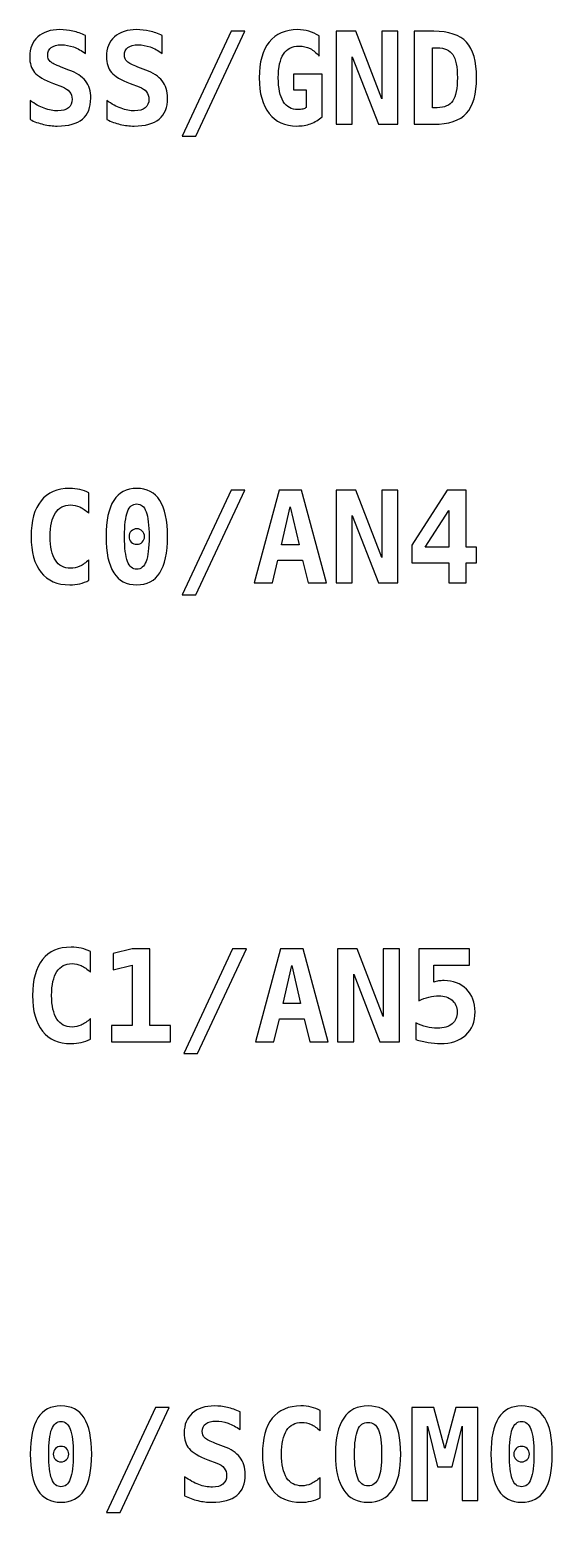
# Model space of a CAD drawing. Header units: centimetres. Extents: x -11.23 to -9.76, y -15.64 to -13.8.
# Drawn here: x -10.7826 to -10.638, y -15.1822 to -14.7718 of the extents above; entities that cross this region are included whole.
import ezdxf

# ---------------------------------------------------------------- set-up
doc = ezdxf.new("R2010")
doc.units = ezdxf.units.CM
doc.header["$MEASUREMENT"] = 0
doc.layers.add('Layer 1', color=7, linetype='Continuous')

msp = doc.modelspace()

# ---------------------------------------------------------------- linework, layer by layer
at = {"layer": 'Layer 1', "color": 250}
for points, knots in [([(-10.77603, -14.78667), (-10.77858, -14.78569), (-10.78032, -14.78466), (-10.78123, -14.78359), (-10.78123, -14.78359), (-10.78213, -14.78251), (-10.78259, -14.78107), (-10.78259, -14.77926), (-10.78259, -14.77926), (-10.78259, -14.77693), (-10.78184, -14.77509), (-10.78035, -14.77377), (-10.78035, -14.77377), (-10.77885, -14.77243), (-10.77681, -14.77177), (-10.7742, -14.77177), (-10.7742, -14.77177), (-10.77301, -14.77177), (-10.77183, -14.7719), (-10.77065, -14.77217), (-10.77065, -14.77217), (-10.76946, -14.77244), (-10.76829, -14.77284), (-10.76713, -14.77337), (-10.76713, -14.77337), (-10.76713, -14.77337), (-10.76713, -14.77833), (-10.76713, -14.77833), (-10.76713, -14.77833), (-10.76823, -14.77756), (-10.76933, -14.77698), (-10.77046, -14.77657), (-10.77046, -14.77657), (-10.77159, -14.77617), (-10.7727, -14.77597), (-10.7738, -14.77597), (-10.7738, -14.77597), (-10.77503, -14.77597), (-10.77597, -14.77622), (-10.77663, -14.77671), (-10.77663, -14.77671), (-10.77728, -14.77721), (-10.77761, -14.77791), (-10.77761, -14.77883), (-10.77761, -14.77883), (-10.77761, -14.77954), (-10.77737, -14.78013), (-10.77689, -14.78059), (-10.77689, -14.78059), (-10.77641, -14.78106), (-10.77542, -14.78157), (-10.7739, -14.78213), (-10.7739, -14.78213), (-10.7739, -14.78213), (-10.77172, -14.78296), (-10.77172, -14.78296), (-10.77172, -14.78296), (-10.76965, -14.78372), (-10.76813, -14.78473), (-10.76715, -14.78598), (-10.76715, -14.78598), (-10.76618, -14.78723), (-10.76569, -14.78881), (-10.76569, -14.79071), (-10.76569, -14.79071), (-10.76569, -14.79331), (-10.76645, -14.79525), (-10.76799, -14.79653), (-10.76799, -14.79653), (-10.76952, -14.79781), (-10.77184, -14.79845), (-10.77494, -14.79845), (-10.77494, -14.79845), (-10.77621, -14.79845), (-10.77749, -14.7983), (-10.77877, -14.79799), (-10.77877, -14.79799), (-10.78005, -14.79769), (-10.78129, -14.79724), (-10.78248, -14.79664), (-10.78248, -14.79664), (-10.78248, -14.79664), (-10.78248, -14.79138), (-10.78248, -14.79138), (-10.78248, -14.79138), (-10.78113, -14.79235), (-10.77981, -14.79307), (-10.77855, -14.79354), (-10.77855, -14.79354), (-10.77728, -14.79401), (-10.77603, -14.79425), (-10.77478, -14.79425), (-10.77478, -14.79425), (-10.77353, -14.79425), (-10.77256, -14.79396), (-10.77187, -14.79339), (-10.77187, -14.79339), (-10.77119, -14.79282), (-10.77084, -14.79203), (-10.77084, -14.79101), (-10.77084, -14.79101), (-10.77084, -14.79024), (-10.77107, -14.78956), (-10.77153, -14.78898), (-10.77153, -14.78898), (-10.77199, -14.7884), (-10.77265, -14.78794), (-10.77353, -14.78761), (-10.77353, -14.78761), (-10.77353, -14.78761), (-10.77603, -14.78667), (-10.77603, -14.78667)], [0, 0, 0, 0, 0.035714, 0.035714, 0.035714, 0.035714, 0.071429, 0.071429, 0.071429, 0.071429, 0.107143, 0.107143, 0.107143, 0.107143, 0.142857, 0.142857, 0.142857, 0.142857, 0.178571, 0.178571, 0.178571, 0.178571, 0.214286, 0.214286, 0.214286, 0.214286, 0.25, 0.25, 0.25, 0.25, 0.285714, 0.285714, 0.285714, 0.285714, 0.321429, 0.321429, 0.321429, 0.321429, 0.357143, 0.357143, 0.357143, 0.357143, 0.392857, 0.392857, 0.392857, 0.392857, 0.428571, 0.428571, 0.428571, 0.428571, 0.464286, 0.464286, 0.464286, 0.464286, 0.5, 0.5, 0.5, 0.5, 0.535714, 0.535714, 0.535714, 0.535714, 0.571429, 0.571429, 0.571429, 0.571429, 0.607143, 0.607143, 0.607143, 0.607143, 0.642857, 0.642857, 0.642857, 0.642857, 0.678571, 0.678571, 0.678571, 0.678571, 0.714286, 0.714286, 0.714286, 0.714286, 0.75, 0.75, 0.75, 0.75, 0.785714, 0.785714, 0.785714, 0.785714, 0.821429, 0.821429, 0.821429, 0.821429, 0.857143, 0.857143, 0.857143, 0.857143, 0.892857, 0.892857, 0.892857, 0.892857, 0.928571, 0.928571, 0.928571, 0.928571, 0.964286, 0.964286, 0.964286, 0.964286, 1, 1, 1, 1]), ([(-10.75479, -14.78667), (-10.75734, -14.78569), (-10.75908, -14.78466), (-10.75999, -14.78359), (-10.75999, -14.78359), (-10.76089, -14.78251), (-10.76135, -14.78107), (-10.76135, -14.77926), (-10.76135, -14.77926), (-10.76135, -14.77693), (-10.7606, -14.77509), (-10.75911, -14.77377), (-10.75911, -14.77377), (-10.75761, -14.77243), (-10.75557, -14.77177), (-10.75296, -14.77177), (-10.75296, -14.77177), (-10.75177, -14.77177), (-10.75059, -14.7719), (-10.74941, -14.77217), (-10.74941, -14.77217), (-10.74822, -14.77244), (-10.74705, -14.77284), (-10.74589, -14.77337), (-10.74589, -14.77337), (-10.74589, -14.77337), (-10.74589, -14.77833), (-10.74589, -14.77833), (-10.74589, -14.77833), (-10.74699, -14.77756), (-10.74809, -14.77698), (-10.74922, -14.77657), (-10.74922, -14.77657), (-10.75035, -14.77617), (-10.75146, -14.77597), (-10.75256, -14.77597), (-10.75256, -14.77597), (-10.75379, -14.77597), (-10.75473, -14.77622), (-10.75539, -14.77671), (-10.75539, -14.77671), (-10.75604, -14.77721), (-10.75637, -14.77791), (-10.75637, -14.77883), (-10.75637, -14.77883), (-10.75637, -14.77954), (-10.75613, -14.78013), (-10.75565, -14.78059), (-10.75565, -14.78059), (-10.75517, -14.78106), (-10.75418, -14.78157), (-10.75266, -14.78213), (-10.75266, -14.78213), (-10.75266, -14.78213), (-10.75048, -14.78296), (-10.75048, -14.78296), (-10.75048, -14.78296), (-10.74841, -14.78372), (-10.74689, -14.78473), (-10.74591, -14.78598), (-10.74591, -14.78598), (-10.74494, -14.78723), (-10.74445, -14.78881), (-10.74445, -14.79071), (-10.74445, -14.79071), (-10.74445, -14.79331), (-10.74521, -14.79525), (-10.74675, -14.79653), (-10.74675, -14.79653), (-10.74828, -14.79781), (-10.7506, -14.79845), (-10.7537, -14.79845), (-10.7537, -14.79845), (-10.75497, -14.79845), (-10.75625, -14.7983), (-10.75753, -14.79799), (-10.75753, -14.79799), (-10.75881, -14.79769), (-10.76005, -14.79724), (-10.76124, -14.79664), (-10.76124, -14.79664), (-10.76124, -14.79664), (-10.76124, -14.79138), (-10.76124, -14.79138), (-10.76124, -14.79138), (-10.75989, -14.79235), (-10.75857, -14.79307), (-10.75731, -14.79354), (-10.75731, -14.79354), (-10.75604, -14.79401), (-10.75479, -14.79425), (-10.75354, -14.79425), (-10.75354, -14.79425), (-10.75229, -14.79425), (-10.75132, -14.79396), (-10.75063, -14.79339), (-10.75063, -14.79339), (-10.74995, -14.79282), (-10.7496, -14.79203), (-10.7496, -14.79101), (-10.7496, -14.79101), (-10.7496, -14.79024), (-10.74983, -14.78956), (-10.75029, -14.78898), (-10.75029, -14.78898), (-10.75075, -14.7884), (-10.75141, -14.78794), (-10.75229, -14.78761), (-10.75229, -14.78761), (-10.75229, -14.78761), (-10.75479, -14.78667), (-10.75479, -14.78667)], [0, 0, 0, 0, 0.035714, 0.035714, 0.035714, 0.035714, 0.071429, 0.071429, 0.071429, 0.071429, 0.107143, 0.107143, 0.107143, 0.107143, 0.142857, 0.142857, 0.142857, 0.142857, 0.178571, 0.178571, 0.178571, 0.178571, 0.214286, 0.214286, 0.214286, 0.214286, 0.25, 0.25, 0.25, 0.25, 0.285714, 0.285714, 0.285714, 0.285714, 0.321429, 0.321429, 0.321429, 0.321429, 0.357143, 0.357143, 0.357143, 0.357143, 0.392857, 0.392857, 0.392857, 0.392857, 0.428571, 0.428571, 0.428571, 0.428571, 0.464286, 0.464286, 0.464286, 0.464286, 0.5, 0.5, 0.5, 0.5, 0.535714, 0.535714, 0.535714, 0.535714, 0.571429, 0.571429, 0.571429, 0.571429, 0.607143, 0.607143, 0.607143, 0.607143, 0.642857, 0.642857, 0.642857, 0.642857, 0.678571, 0.678571, 0.678571, 0.678571, 0.714286, 0.714286, 0.714286, 0.714286, 0.75, 0.75, 0.75, 0.75, 0.785714, 0.785714, 0.785714, 0.785714, 0.821429, 0.821429, 0.821429, 0.821429, 0.857143, 0.857143, 0.857143, 0.857143, 0.892857, 0.892857, 0.892857, 0.892857, 0.928571, 0.928571, 0.928571, 0.928571, 0.964286, 0.964286, 0.964286, 0.964286, 1, 1, 1, 1]), ([(-10.72684, -14.77223), (-10.72684, -14.77223), (-10.72304, -14.77223), (-10.72304, -14.77223), (-10.72304, -14.77223), (-10.72304, -14.77223), (-10.73658, -14.80123), (-10.73658, -14.80123), (-10.73658, -14.80123), (-10.73658, -14.80123), (-10.74038, -14.80123), (-10.74038, -14.80123), (-10.74038, -14.80123), (-10.74038, -14.80123), (-10.72684, -14.77223), (-10.72684, -14.77223)], [0, 0, 0, 0, 0.25, 0.25, 0.25, 0.25, 0.5, 0.5, 0.5, 0.5, 0.75, 0.75, 0.75, 0.75, 1, 1, 1, 1]), ([(-10.70607, -14.7933), (-10.70607, -14.7933), (-10.70607, -14.78839), (-10.70607, -14.78839), (-10.70607, -14.78839), (-10.70607, -14.78839), (-10.70955, -14.78839), (-10.70955, -14.78839), (-10.70955, -14.78839), (-10.70955, -14.78839), (-10.70955, -14.78412), (-10.70955, -14.78412), (-10.70955, -14.78412), (-10.70955, -14.78412), (-10.70162, -14.78412), (-10.70162, -14.78412), (-10.70162, -14.78412), (-10.70162, -14.78412), (-10.70162, -14.7959), (-10.70162, -14.7959), (-10.70162, -14.7959), (-10.7026, -14.79674), (-10.70367, -14.79737), (-10.70485, -14.7978), (-10.70485, -14.7978), (-10.70603, -14.79823), (-10.70729, -14.79845), (-10.70863, -14.79845), (-10.70863, -14.79845), (-10.71196, -14.79845), (-10.71453, -14.79729), (-10.71635, -14.79498), (-10.71635, -14.79498), (-10.71817, -14.79266), (-10.71907, -14.78938), (-10.71907, -14.78511), (-10.71907, -14.78511), (-10.71907, -14.78079), (-10.71816, -14.77748), (-10.71633, -14.77519), (-10.71633, -14.77519), (-10.71449, -14.77291), (-10.71185, -14.77177), (-10.70839, -14.77177), (-10.70839, -14.77177), (-10.70735, -14.77177), (-10.70634, -14.77191), (-10.70534, -14.77221), (-10.70534, -14.77221), (-10.70434, -14.7725), (-10.7034, -14.77292), (-10.70253, -14.77347), (-10.70253, -14.77347), (-10.70253, -14.77347), (-10.70253, -14.7791), (-10.70253, -14.7791), (-10.70253, -14.7791), (-10.70324, -14.77819), (-10.70406, -14.77749), (-10.70499, -14.77703), (-10.70499, -14.77703), (-10.70591, -14.77656), (-10.70693, -14.77633), (-10.70803, -14.77633), (-10.70803, -14.77633), (-10.70996, -14.77633), (-10.71141, -14.77706), (-10.71236, -14.77851), (-10.71236, -14.77851), (-10.71331, -14.77996), (-10.71379, -14.78216), (-10.71379, -14.78511), (-10.71379, -14.78511), (-10.71379, -14.78798), (-10.71333, -14.79015), (-10.71241, -14.79165), (-10.71241, -14.79165), (-10.71149, -14.79314), (-10.71015, -14.79389), (-10.7084, -14.79389), (-10.7084, -14.79389), (-10.70787, -14.79389), (-10.70741, -14.79384), (-10.70701, -14.79374), (-10.70701, -14.79374), (-10.70663, -14.79365), (-10.70631, -14.7935), (-10.70607, -14.7933)], [0, 0, 0, 0, 0.045455, 0.045455, 0.045455, 0.045455, 0.090909, 0.090909, 0.090909, 0.090909, 0.136364, 0.136364, 0.136364, 0.136364, 0.181818, 0.181818, 0.181818, 0.181818, 0.227273, 0.227273, 0.227273, 0.227273, 0.272727, 0.272727, 0.272727, 0.272727, 0.318182, 0.318182, 0.318182, 0.318182, 0.363636, 0.363636, 0.363636, 0.363636, 0.409091, 0.409091, 0.409091, 0.409091, 0.454545, 0.454545, 0.454545, 0.454545, 0.5, 0.5, 0.5, 0.5, 0.545455, 0.545455, 0.545455, 0.545455, 0.590909, 0.590909, 0.590909, 0.590909, 0.636364, 0.636364, 0.636364, 0.636364, 0.681818, 0.681818, 0.681818, 0.681818, 0.727273, 0.727273, 0.727273, 0.727273, 0.772727, 0.772727, 0.772727, 0.772727, 0.818182, 0.818182, 0.818182, 0.818182, 0.863636, 0.863636, 0.863636, 0.863636, 0.909091, 0.909091, 0.909091, 0.909091, 0.954545, 0.954545, 0.954545, 0.954545, 1, 1, 1, 1]), ([(-10.6978, -14.77223), (-10.6978, -14.77223), (-10.69234, -14.77223), (-10.69234, -14.77223), (-10.69234, -14.77223), (-10.69234, -14.77223), (-10.68517, -14.79092), (-10.68517, -14.79092), (-10.68517, -14.79092), (-10.68517, -14.79092), (-10.68517, -14.77223), (-10.68517, -14.77223), (-10.68517, -14.77223), (-10.68517, -14.77223), (-10.68069, -14.77223), (-10.68069, -14.77223), (-10.68069, -14.77223), (-10.68069, -14.77223), (-10.68069, -14.79795), (-10.68069, -14.79795), (-10.68069, -14.79795), (-10.68069, -14.79795), (-10.68612, -14.79795), (-10.68612, -14.79795), (-10.68612, -14.79795), (-10.68612, -14.79795), (-10.69332, -14.77926), (-10.69332, -14.77926), (-10.69332, -14.77926), (-10.69332, -14.77926), (-10.69332, -14.79795), (-10.69332, -14.79795), (-10.69332, -14.79795), (-10.69332, -14.79795), (-10.6978, -14.79795), (-10.6978, -14.79795), (-10.6978, -14.79795), (-10.6978, -14.79795), (-10.6978, -14.77223), (-10.6978, -14.77223)], [0, 0, 0, 0, 0.1, 0.1, 0.1, 0.1, 0.2, 0.2, 0.2, 0.2, 0.3, 0.3, 0.3, 0.3, 0.4, 0.4, 0.4, 0.4, 0.5, 0.5, 0.5, 0.5, 0.6, 0.6, 0.6, 0.6, 0.7, 0.7, 0.7, 0.7, 0.8, 0.8, 0.8, 0.8, 0.9, 0.9, 0.9, 0.9, 1, 1, 1, 1]), ([(-10.67625, -14.77223), (-10.67625, -14.77223), (-10.67081, -14.77223), (-10.67081, -14.77223), (-10.67081, -14.77223), (-10.66661, -14.77223), (-10.66358, -14.77323), (-10.66173, -14.77524), (-10.66173, -14.77524), (-10.65988, -14.77724), (-10.65896, -14.78052), (-10.65896, -14.78507), (-10.65896, -14.78507), (-10.65896, -14.78962), (-10.65988, -14.79291), (-10.66173, -14.79493), (-10.66173, -14.79493), (-10.66358, -14.79694), (-10.66661, -14.79795), (-10.67081, -14.79795), (-10.67081, -14.79795), (-10.67081, -14.79795), (-10.67625, -14.79795), (-10.67625, -14.79795), (-10.67625, -14.79795), (-10.67625, -14.79795), (-10.67625, -14.77223), (-10.67625, -14.77223)], [0, 0, 0, 0, 0.142857, 0.142857, 0.142857, 0.142857, 0.285714, 0.285714, 0.285714, 0.285714, 0.428571, 0.428571, 0.428571, 0.428571, 0.571429, 0.571429, 0.571429, 0.571429, 0.714286, 0.714286, 0.714286, 0.714286, 0.857143, 0.857143, 0.857143, 0.857143, 1, 1, 1, 1]), ([(-10.67117, -14.77681), (-10.67117, -14.77681), (-10.67117, -14.79337), (-10.67117, -14.79337), (-10.67117, -14.79337), (-10.67117, -14.79337), (-10.6698, -14.79337), (-10.6698, -14.79337), (-10.6698, -14.79337), (-10.6678, -14.79337), (-10.66637, -14.79274), (-10.66552, -14.79148), (-10.66552, -14.79148), (-10.66467, -14.79022), (-10.66425, -14.78808), (-10.66425, -14.78507), (-10.66425, -14.78507), (-10.66425, -14.78207), (-10.66467, -14.77994), (-10.66552, -14.77869), (-10.66552, -14.77869), (-10.66637, -14.77743), (-10.6678, -14.77681), (-10.6698, -14.77681), (-10.6698, -14.77681), (-10.6698, -14.77681), (-10.67117, -14.77681), (-10.67117, -14.77681)], [0, 0, 0, 0, 0.142857, 0.142857, 0.142857, 0.142857, 0.285714, 0.285714, 0.285714, 0.285714, 0.428571, 0.428571, 0.428571, 0.428571, 0.571429, 0.571429, 0.571429, 0.571429, 0.714286, 0.714286, 0.714286, 0.714286, 0.857143, 0.857143, 0.857143, 0.857143, 1, 1, 1, 1]), ([(-10.76619, -14.92421), (-10.76699, -14.92462), (-10.76783, -14.92493), (-10.76872, -14.92514), (-10.76872, -14.92514), (-10.7696, -14.92534), (-10.77053, -14.92545), (-10.77151, -14.92545), (-10.77151, -14.92545), (-10.77498, -14.92545), (-10.77763, -14.92431), (-10.77945, -14.92202), (-10.77945, -14.92202), (-10.78128, -14.91973), (-10.78219, -14.91644), (-10.78219, -14.91211), (-10.78219, -14.91211), (-10.78219, -14.90779), (-10.78128, -14.90448), (-10.77945, -14.90219), (-10.77945, -14.90219), (-10.77763, -14.89991), (-10.77498, -14.89877), (-10.77151, -14.89877), (-10.77151, -14.89877), (-10.77053, -14.89877), (-10.7696, -14.89887), (-10.7687, -14.89908), (-10.7687, -14.89908), (-10.76781, -14.89928), (-10.76697, -14.8996), (-10.76619, -14.90001), (-10.76619, -14.90001), (-10.76619, -14.90001), (-10.76619, -14.90566), (-10.76619, -14.90566), (-10.76619, -14.90566), (-10.76706, -14.90485), (-10.76791, -14.90426), (-10.76873, -14.90389), (-10.76873, -14.90389), (-10.76955, -14.90352), (-10.7704, -14.90333), (-10.77127, -14.90333), (-10.77127, -14.90333), (-10.77313, -14.90333), (-10.77454, -14.90407), (-10.77548, -14.90555), (-10.77548, -14.90555), (-10.77643, -14.90702), (-10.77691, -14.90921), (-10.77691, -14.91211), (-10.77691, -14.91211), (-10.77691, -14.91501), (-10.77643, -14.91719), (-10.77548, -14.91867), (-10.77548, -14.91867), (-10.77454, -14.92015), (-10.77313, -14.92089), (-10.77127, -14.92089), (-10.77127, -14.92089), (-10.7704, -14.92089), (-10.76955, -14.9207), (-10.76873, -14.92033), (-10.76873, -14.92033), (-10.76791, -14.91995), (-10.76706, -14.91936), (-10.76619, -14.91856), (-10.76619, -14.91856), (-10.76619, -14.91856), (-10.76619, -14.92421), (-10.76619, -14.92421)], [0, 0, 0, 0, 0.055556, 0.055556, 0.055556, 0.055556, 0.111111, 0.111111, 0.111111, 0.111111, 0.166667, 0.166667, 0.166667, 0.166667, 0.222222, 0.222222, 0.222222, 0.222222, 0.277778, 0.277778, 0.277778, 0.277778, 0.333333, 0.333333, 0.333333, 0.333333, 0.388889, 0.388889, 0.388889, 0.388889, 0.444444, 0.444444, 0.444444, 0.444444, 0.5, 0.5, 0.5, 0.5, 0.555556, 0.555556, 0.555556, 0.555556, 0.611111, 0.611111, 0.611111, 0.611111, 0.666667, 0.666667, 0.666667, 0.666667, 0.722222, 0.722222, 0.722222, 0.722222, 0.777778, 0.777778, 0.777778, 0.777778, 0.833333, 0.833333, 0.833333, 0.833333, 0.888889, 0.888889, 0.888889, 0.888889, 0.944444, 0.944444, 0.944444, 0.944444, 1, 1, 1, 1]), ([(-10.76145, -14.91211), (-10.76145, -14.90766), (-10.76075, -14.90432), (-10.75934, -14.9021), (-10.75934, -14.9021), (-10.75792, -14.89988), (-10.7558, -14.89877), (-10.75296, -14.89877), (-10.75296, -14.89877), (-10.75011, -14.89877), (-10.74798, -14.89987), (-10.74657, -14.90209), (-10.74657, -14.90209), (-10.74515, -14.90431), (-10.74445, -14.90765), (-10.74445, -14.91211), (-10.74445, -14.91211), (-10.74445, -14.91657), (-10.74515, -14.91991), (-10.74657, -14.92213), (-10.74657, -14.92213), (-10.74798, -14.92434), (-10.75011, -14.92545), (-10.75296, -14.92545), (-10.75296, -14.92545), (-10.7558, -14.92545), (-10.75792, -14.92434), (-10.75934, -14.92212), (-10.75934, -14.92212), (-10.76075, -14.91989), (-10.76145, -14.91656), (-10.76145, -14.91211)], [0, 0, 0, 0, 0.125, 0.125, 0.125, 0.125, 0.25, 0.25, 0.25, 0.25, 0.375, 0.375, 0.375, 0.375, 0.5, 0.5, 0.5, 0.5, 0.625, 0.625, 0.625, 0.625, 0.75, 0.75, 0.75, 0.75, 0.875, 0.875, 0.875, 0.875, 1, 1, 1, 1]), ([(-10.72684, -14.89923), (-10.72684, -14.89923), (-10.72304, -14.89923), (-10.72304, -14.89923), (-10.72304, -14.89923), (-10.72304, -14.89923), (-10.73658, -14.92823), (-10.73658, -14.92823), (-10.73658, -14.92823), (-10.73658, -14.92823), (-10.74038, -14.92823), (-10.74038, -14.92823), (-10.74038, -14.92823), (-10.74038, -14.92823), (-10.72684, -14.89923), (-10.72684, -14.89923)], [0, 0, 0, 0, 0.25, 0.25, 0.25, 0.25, 0.5, 0.5, 0.5, 0.5, 0.75, 0.75, 0.75, 0.75, 1, 1, 1, 1]), ([(-10.71358, -14.89923), (-10.71358, -14.89923), (-10.70736, -14.89923), (-10.70736, -14.89923), (-10.70736, -14.89923), (-10.70736, -14.89923), (-10.70042, -14.92495), (-10.70042, -14.92495), (-10.70042, -14.92495), (-10.70042, -14.92495), (-10.7055, -14.92495), (-10.7055, -14.92495), (-10.7055, -14.92495), (-10.7055, -14.92495), (-10.70708, -14.91859), (-10.70708, -14.91859), (-10.70708, -14.91859), (-10.70708, -14.91859), (-10.71389, -14.91859), (-10.71389, -14.91859), (-10.71389, -14.91859), (-10.71389, -14.91859), (-10.71544, -14.92495), (-10.71544, -14.92495), (-10.71544, -14.92495), (-10.71544, -14.92495), (-10.72052, -14.92495), (-10.72052, -14.92495), (-10.72052, -14.92495), (-10.72052, -14.92495), (-10.71358, -14.89923), (-10.71358, -14.89923)], [0, 0, 0, 0, 0.125, 0.125, 0.125, 0.125, 0.25, 0.25, 0.25, 0.25, 0.375, 0.375, 0.375, 0.375, 0.5, 0.5, 0.5, 0.5, 0.625, 0.625, 0.625, 0.625, 0.75, 0.75, 0.75, 0.75, 0.875, 0.875, 0.875, 0.875, 1, 1, 1, 1]), ([(-10.6978, -14.89923), (-10.6978, -14.89923), (-10.69234, -14.89923), (-10.69234, -14.89923), (-10.69234, -14.89923), (-10.69234, -14.89923), (-10.68517, -14.91792), (-10.68517, -14.91792), (-10.68517, -14.91792), (-10.68517, -14.91792), (-10.68517, -14.89923), (-10.68517, -14.89923), (-10.68517, -14.89923), (-10.68517, -14.89923), (-10.68069, -14.89923), (-10.68069, -14.89923), (-10.68069, -14.89923), (-10.68069, -14.89923), (-10.68069, -14.92495), (-10.68069, -14.92495), (-10.68069, -14.92495), (-10.68069, -14.92495), (-10.68612, -14.92495), (-10.68612, -14.92495), (-10.68612, -14.92495), (-10.68612, -14.92495), (-10.69332, -14.90626), (-10.69332, -14.90626), (-10.69332, -14.90626), (-10.69332, -14.90626), (-10.69332, -14.92495), (-10.69332, -14.92495), (-10.69332, -14.92495), (-10.69332, -14.92495), (-10.6978, -14.92495), (-10.6978, -14.92495), (-10.6978, -14.92495), (-10.6978, -14.92495), (-10.6978, -14.89923), (-10.6978, -14.89923)], [0, 0, 0, 0, 0.1, 0.1, 0.1, 0.1, 0.2, 0.2, 0.2, 0.2, 0.3, 0.3, 0.3, 0.3, 0.4, 0.4, 0.4, 0.4, 0.5, 0.5, 0.5, 0.5, 0.6, 0.6, 0.6, 0.6, 0.7, 0.7, 0.7, 0.7, 0.8, 0.8, 0.8, 0.8, 0.9, 0.9, 0.9, 0.9, 1, 1, 1, 1]), ([(-10.6671, -14.89923), (-10.6671, -14.89923), (-10.66178, -14.89923), (-10.66178, -14.89923), (-10.66178, -14.89923), (-10.66178, -14.89923), (-10.66178, -14.91504), (-10.66178, -14.91504), (-10.66178, -14.91504), (-10.66178, -14.91504), (-10.65895, -14.91504), (-10.65895, -14.91504), (-10.65895, -14.91504), (-10.65895, -14.91504), (-10.65895, -14.9194), (-10.65895, -14.9194), (-10.65895, -14.9194), (-10.65895, -14.9194), (-10.66178, -14.9194), (-10.66178, -14.9194), (-10.66178, -14.9194), (-10.66178, -14.9194), (-10.66178, -14.92495), (-10.66178, -14.92495), (-10.66178, -14.92495), (-10.66178, -14.92495), (-10.66665, -14.92495), (-10.66665, -14.92495), (-10.66665, -14.92495), (-10.66665, -14.92495), (-10.66665, -14.9194), (-10.66665, -14.9194), (-10.66665, -14.9194), (-10.66665, -14.9194), (-10.67685, -14.9194), (-10.67685, -14.9194), (-10.67685, -14.9194), (-10.67685, -14.9194), (-10.67685, -14.91447), (-10.67685, -14.91447), (-10.67685, -14.91447), (-10.67685, -14.91447), (-10.6671, -14.89923), (-10.6671, -14.89923)], [0, 0, 0, 0, 0.090909, 0.090909, 0.090909, 0.090909, 0.181818, 0.181818, 0.181818, 0.181818, 0.272727, 0.272727, 0.272727, 0.272727, 0.363636, 0.363636, 0.363636, 0.363636, 0.454545, 0.454545, 0.454545, 0.454545, 0.545455, 0.545455, 0.545455, 0.545455, 0.636364, 0.636364, 0.636364, 0.636364, 0.727273, 0.727273, 0.727273, 0.727273, 0.818182, 0.818182, 0.818182, 0.818182, 0.909091, 0.909091, 0.909091, 0.909091, 1, 1, 1, 1]), ([(-10.75296, -14.90307), (-10.75413, -14.90307), (-10.75499, -14.90379), (-10.75553, -14.90522), (-10.75553, -14.90522), (-10.75607, -14.90666), (-10.75634, -14.90896), (-10.75634, -14.91211), (-10.75634, -14.91211), (-10.75634, -14.91527), (-10.75607, -14.91755), (-10.75553, -14.91899), (-10.75553, -14.91899), (-10.75499, -14.92043), (-10.75413, -14.92115), (-10.75296, -14.92115), (-10.75296, -14.92115), (-10.75177, -14.92115), (-10.75092, -14.92043), (-10.75038, -14.91899), (-10.75038, -14.91899), (-10.74983, -14.91755), (-10.74956, -14.91527), (-10.74956, -14.91211), (-10.74956, -14.91211), (-10.74956, -14.90896), (-10.74983, -14.90666), (-10.75038, -14.90522), (-10.75038, -14.90522), (-10.75092, -14.90379), (-10.75177, -14.90307), (-10.75296, -14.90307)], [0, 0, 0, 0, 0.125, 0.125, 0.125, 0.125, 0.25, 0.25, 0.25, 0.25, 0.375, 0.375, 0.375, 0.375, 0.5, 0.5, 0.5, 0.5, 0.625, 0.625, 0.625, 0.625, 0.75, 0.75, 0.75, 0.75, 0.875, 0.875, 0.875, 0.875, 1, 1, 1, 1]), ([(-10.71048, -14.90388), (-10.71048, -14.90388), (-10.71287, -14.91441), (-10.71287, -14.91441), (-10.71287, -14.91441), (-10.71287, -14.91441), (-10.70807, -14.91441), (-10.70807, -14.91441), (-10.70807, -14.91441), (-10.70807, -14.91441), (-10.71048, -14.90388), (-10.71048, -14.90388)], [0, 0, 0, 0, 0.333333, 0.333333, 0.333333, 0.333333, 0.666667, 0.666667, 0.666667, 0.666667, 1, 1, 1, 1]), ([(-10.66665, -14.90488), (-10.66665, -14.90488), (-10.67315, -14.91504), (-10.67315, -14.91504), (-10.67315, -14.91504), (-10.67315, -14.91504), (-10.66665, -14.91504), (-10.66665, -14.91504), (-10.66665, -14.91504), (-10.66665, -14.91504), (-10.66665, -14.90488), (-10.66665, -14.90488)], [0, 0, 0, 0, 0.333333, 0.333333, 0.333333, 0.333333, 0.666667, 0.666667, 0.666667, 0.666667, 1, 1, 1, 1]), ([(-10.7551, -14.91211), (-10.7551, -14.91151), (-10.75489, -14.911), (-10.75447, -14.91059), (-10.75447, -14.91059), (-10.75406, -14.91017), (-10.75356, -14.90996), (-10.75296, -14.90996), (-10.75296, -14.90996), (-10.75235, -14.90996), (-10.75184, -14.91017), (-10.75143, -14.91059), (-10.75143, -14.91059), (-10.75101, -14.911), (-10.7508, -14.91151), (-10.7508, -14.91211), (-10.7508, -14.91211), (-10.7508, -14.91271), (-10.75101, -14.91322), (-10.75143, -14.91363), (-10.75143, -14.91363), (-10.75184, -14.91405), (-10.75235, -14.91425), (-10.75296, -14.91425), (-10.75296, -14.91425), (-10.75356, -14.91425), (-10.75406, -14.91405), (-10.75447, -14.91364), (-10.75447, -14.91364), (-10.75489, -14.91324), (-10.7551, -14.91273), (-10.7551, -14.91211)], [0, 0, 0, 0, 0.125, 0.125, 0.125, 0.125, 0.25, 0.25, 0.25, 0.25, 0.375, 0.375, 0.375, 0.375, 0.5, 0.5, 0.5, 0.5, 0.625, 0.625, 0.625, 0.625, 0.75, 0.75, 0.75, 0.75, 0.875, 0.875, 0.875, 0.875, 1, 1, 1, 1]), ([(-10.76579, -15.05121), (-10.76659, -15.05162), (-10.76743, -15.05193), (-10.76832, -15.05214), (-10.76832, -15.05214), (-10.7692, -15.05234), (-10.77013, -15.05245), (-10.77111, -15.05245), (-10.77111, -15.05245), (-10.77458, -15.05245), (-10.77723, -15.05131), (-10.77905, -15.04902), (-10.77905, -15.04902), (-10.78088, -15.04673), (-10.78179, -15.04344), (-10.78179, -15.03911), (-10.78179, -15.03911), (-10.78179, -15.03479), (-10.78088, -15.03148), (-10.77905, -15.02919), (-10.77905, -15.02919), (-10.77723, -15.02691), (-10.77458, -15.02577), (-10.77111, -15.02577), (-10.77111, -15.02577), (-10.77013, -15.02577), (-10.7692, -15.02587), (-10.7683, -15.02608), (-10.7683, -15.02608), (-10.76741, -15.02628), (-10.76657, -15.0266), (-10.76579, -15.02701), (-10.76579, -15.02701), (-10.76579, -15.02701), (-10.76579, -15.03266), (-10.76579, -15.03266), (-10.76579, -15.03266), (-10.76666, -15.03185), (-10.76751, -15.03126), (-10.76833, -15.03089), (-10.76833, -15.03089), (-10.76915, -15.03052), (-10.77, -15.03033), (-10.77087, -15.03033), (-10.77087, -15.03033), (-10.77273, -15.03033), (-10.77414, -15.03107), (-10.77508, -15.03255), (-10.77508, -15.03255), (-10.77603, -15.03402), (-10.77651, -15.03621), (-10.77651, -15.03911), (-10.77651, -15.03911), (-10.77651, -15.04201), (-10.77603, -15.04419), (-10.77508, -15.04567), (-10.77508, -15.04567), (-10.77414, -15.04715), (-10.77273, -15.04789), (-10.77087, -15.04789), (-10.77087, -15.04789), (-10.77, -15.04789), (-10.76915, -15.0477), (-10.76833, -15.04733), (-10.76833, -15.04733), (-10.76751, -15.04695), (-10.76666, -15.04636), (-10.76579, -15.04556), (-10.76579, -15.04556), (-10.76579, -15.04556), (-10.76579, -15.05121), (-10.76579, -15.05121)], [0, 0, 0, 0, 0.055556, 0.055556, 0.055556, 0.055556, 0.111111, 0.111111, 0.111111, 0.111111, 0.166667, 0.166667, 0.166667, 0.166667, 0.222222, 0.222222, 0.222222, 0.222222, 0.277778, 0.277778, 0.277778, 0.277778, 0.333333, 0.333333, 0.333333, 0.333333, 0.388889, 0.388889, 0.388889, 0.388889, 0.444444, 0.444444, 0.444444, 0.444444, 0.5, 0.5, 0.5, 0.5, 0.555556, 0.555556, 0.555556, 0.555556, 0.611111, 0.611111, 0.611111, 0.611111, 0.666667, 0.666667, 0.666667, 0.666667, 0.722222, 0.722222, 0.722222, 0.722222, 0.777778, 0.777778, 0.777778, 0.777778, 0.833333, 0.833333, 0.833333, 0.833333, 0.888889, 0.888889, 0.888889, 0.888889, 0.944444, 0.944444, 0.944444, 0.944444, 1, 1, 1, 1]), ([(-10.75993, -15.04747), (-10.75993, -15.04747), (-10.75424, -15.04747), (-10.75424, -15.04747), (-10.75424, -15.04747), (-10.75424, -15.04747), (-10.75424, -15.03078), (-10.75424, -15.03078), (-10.75424, -15.03078), (-10.75424, -15.03078), (-10.75953, -15.03209), (-10.75953, -15.03209), (-10.75953, -15.03209), (-10.75953, -15.03209), (-10.75953, -15.02751), (-10.75953, -15.02751), (-10.75953, -15.02751), (-10.75953, -15.02751), (-10.75421, -15.02623), (-10.75421, -15.02623), (-10.75421, -15.02623), (-10.75421, -15.02623), (-10.7493, -15.02623), (-10.7493, -15.02623), (-10.7493, -15.02623), (-10.7493, -15.02623), (-10.7493, -15.04747), (-10.7493, -15.04747), (-10.7493, -15.04747), (-10.7493, -15.04747), (-10.74361, -15.04747), (-10.74361, -15.04747), (-10.74361, -15.04747), (-10.74361, -15.04747), (-10.74361, -15.05195), (-10.74361, -15.05195), (-10.74361, -15.05195), (-10.74361, -15.05195), (-10.75993, -15.05195), (-10.75993, -15.05195), (-10.75993, -15.05195), (-10.75993, -15.05195), (-10.75993, -15.04747), (-10.75993, -15.04747)], [0, 0, 0, 0, 0.090909, 0.090909, 0.090909, 0.090909, 0.181818, 0.181818, 0.181818, 0.181818, 0.272727, 0.272727, 0.272727, 0.272727, 0.363636, 0.363636, 0.363636, 0.363636, 0.454545, 0.454545, 0.454545, 0.454545, 0.545455, 0.545455, 0.545455, 0.545455, 0.636364, 0.636364, 0.636364, 0.636364, 0.727273, 0.727273, 0.727273, 0.727273, 0.818182, 0.818182, 0.818182, 0.818182, 0.909091, 0.909091, 0.909091, 0.909091, 1, 1, 1, 1]), ([(-10.72644, -15.02623), (-10.72644, -15.02623), (-10.72264, -15.02623), (-10.72264, -15.02623), (-10.72264, -15.02623), (-10.72264, -15.02623), (-10.73618, -15.05523), (-10.73618, -15.05523), (-10.73618, -15.05523), (-10.73618, -15.05523), (-10.73998, -15.05523), (-10.73998, -15.05523), (-10.73998, -15.05523), (-10.73998, -15.05523), (-10.72644, -15.02623), (-10.72644, -15.02623)], [0, 0, 0, 0, 0.25, 0.25, 0.25, 0.25, 0.5, 0.5, 0.5, 0.5, 0.75, 0.75, 0.75, 0.75, 1, 1, 1, 1]), ([(-10.71318, -15.02623), (-10.71318, -15.02623), (-10.70696, -15.02623), (-10.70696, -15.02623), (-10.70696, -15.02623), (-10.70696, -15.02623), (-10.70002, -15.05195), (-10.70002, -15.05195), (-10.70002, -15.05195), (-10.70002, -15.05195), (-10.7051, -15.05195), (-10.7051, -15.05195), (-10.7051, -15.05195), (-10.7051, -15.05195), (-10.70668, -15.04559), (-10.70668, -15.04559), (-10.70668, -15.04559), (-10.70668, -15.04559), (-10.71349, -15.04559), (-10.71349, -15.04559), (-10.71349, -15.04559), (-10.71349, -15.04559), (-10.71504, -15.05195), (-10.71504, -15.05195), (-10.71504, -15.05195), (-10.71504, -15.05195), (-10.72012, -15.05195), (-10.72012, -15.05195), (-10.72012, -15.05195), (-10.72012, -15.05195), (-10.71318, -15.02623), (-10.71318, -15.02623)], [0, 0, 0, 0, 0.125, 0.125, 0.125, 0.125, 0.25, 0.25, 0.25, 0.25, 0.375, 0.375, 0.375, 0.375, 0.5, 0.5, 0.5, 0.5, 0.625, 0.625, 0.625, 0.625, 0.75, 0.75, 0.75, 0.75, 0.875, 0.875, 0.875, 0.875, 1, 1, 1, 1]), ([(-10.6974, -15.02623), (-10.6974, -15.02623), (-10.69194, -15.02623), (-10.69194, -15.02623), (-10.69194, -15.02623), (-10.69194, -15.02623), (-10.68477, -15.04492), (-10.68477, -15.04492), (-10.68477, -15.04492), (-10.68477, -15.04492), (-10.68477, -15.02623), (-10.68477, -15.02623), (-10.68477, -15.02623), (-10.68477, -15.02623), (-10.68029, -15.02623), (-10.68029, -15.02623), (-10.68029, -15.02623), (-10.68029, -15.02623), (-10.68029, -15.05195), (-10.68029, -15.05195), (-10.68029, -15.05195), (-10.68029, -15.05195), (-10.68572, -15.05195), (-10.68572, -15.05195), (-10.68572, -15.05195), (-10.68572, -15.05195), (-10.69292, -15.03326), (-10.69292, -15.03326), (-10.69292, -15.03326), (-10.69292, -15.03326), (-10.69292, -15.05195), (-10.69292, -15.05195), (-10.69292, -15.05195), (-10.69292, -15.05195), (-10.6974, -15.05195), (-10.6974, -15.05195), (-10.6974, -15.05195), (-10.6974, -15.05195), (-10.6974, -15.02623), (-10.6974, -15.02623)], [0, 0, 0, 0, 0.1, 0.1, 0.1, 0.1, 0.2, 0.2, 0.2, 0.2, 0.3, 0.3, 0.3, 0.3, 0.4, 0.4, 0.4, 0.4, 0.5, 0.5, 0.5, 0.5, 0.6, 0.6, 0.6, 0.6, 0.7, 0.7, 0.7, 0.7, 0.8, 0.8, 0.8, 0.8, 0.9, 0.9, 0.9, 0.9, 1, 1, 1, 1]), ([(-10.67489, -15.02623), (-10.67489, -15.02623), (-10.66092, -15.02623), (-10.66092, -15.02623), (-10.66092, -15.02623), (-10.66092, -15.02623), (-10.66092, -15.03071), (-10.66092, -15.03071), (-10.66092, -15.03071), (-10.66092, -15.03071), (-10.67077, -15.03071), (-10.67077, -15.03071), (-10.67077, -15.03071), (-10.67077, -15.03071), (-10.67077, -15.03548), (-10.67077, -15.03548), (-10.67077, -15.03548), (-10.67036, -15.03532), (-10.66991, -15.0352), (-10.66944, -15.03513), (-10.66944, -15.03513), (-10.66897, -15.03505), (-10.66847, -15.03502), (-10.66794, -15.03502), (-10.66794, -15.03502), (-10.6654, -15.03502), (-10.66333, -15.03582), (-10.66174, -15.03743), (-10.66174, -15.03743), (-10.66016, -15.03904), (-10.65936, -15.04112), (-10.65936, -15.0437), (-10.65936, -15.0437), (-10.65936, -15.0464), (-10.66022, -15.04853), (-10.66194, -15.0501), (-10.66194, -15.0501), (-10.66366, -15.05167), (-10.666, -15.05245), (-10.66896, -15.05245), (-10.66896, -15.05245), (-10.67006, -15.05245), (-10.67118, -15.05236), (-10.6723, -15.05217), (-10.6723, -15.05217), (-10.67342, -15.05199), (-10.67458, -15.05171), (-10.67575, -15.05134), (-10.67575, -15.05134), (-10.67575, -15.05134), (-10.67575, -15.04676), (-10.67575, -15.04676), (-10.67575, -15.04676), (-10.67479, -15.04723), (-10.67381, -15.04759), (-10.67281, -15.04782), (-10.67281, -15.04782), (-10.67181, -15.04806), (-10.6708, -15.04818), (-10.66978, -15.04818), (-10.66978, -15.04818), (-10.668, -15.04818), (-10.66663, -15.04779), (-10.6657, -15.04703), (-10.6657, -15.04703), (-10.66477, -15.04626), (-10.66431, -15.04516), (-10.66431, -15.0437), (-10.66431, -15.0437), (-10.66431, -15.04235), (-10.66477, -15.04128), (-10.6657, -15.04047), (-10.6657, -15.04047), (-10.66662, -15.03966), (-10.66786, -15.03926), (-10.66939, -15.03926), (-10.66939, -15.03926), (-10.6703, -15.03926), (-10.67121, -15.03937), (-10.67212, -15.03959), (-10.67212, -15.03959), (-10.67304, -15.03981), (-10.67396, -15.04015), (-10.67489, -15.0406), (-10.67489, -15.0406), (-10.67489, -15.0406), (-10.67489, -15.02623), (-10.67489, -15.02623)], [0, 0, 0, 0, 0.045455, 0.045455, 0.045455, 0.045455, 0.090909, 0.090909, 0.090909, 0.090909, 0.136364, 0.136364, 0.136364, 0.136364, 0.181818, 0.181818, 0.181818, 0.181818, 0.227273, 0.227273, 0.227273, 0.227273, 0.272727, 0.272727, 0.272727, 0.272727, 0.318182, 0.318182, 0.318182, 0.318182, 0.363636, 0.363636, 0.363636, 0.363636, 0.409091, 0.409091, 0.409091, 0.409091, 0.454545, 0.454545, 0.454545, 0.454545, 0.5, 0.5, 0.5, 0.5, 0.545455, 0.545455, 0.545455, 0.545455, 0.590909, 0.590909, 0.590909, 0.590909, 0.636364, 0.636364, 0.636364, 0.636364, 0.681818, 0.681818, 0.681818, 0.681818, 0.727273, 0.727273, 0.727273, 0.727273, 0.772727, 0.772727, 0.772727, 0.772727, 0.818182, 0.818182, 0.818182, 0.818182, 0.863636, 0.863636, 0.863636, 0.863636, 0.909091, 0.909091, 0.909091, 0.909091, 0.954545, 0.954545, 0.954545, 0.954545, 1, 1, 1, 1]), ([(-10.71008, -15.03088), (-10.71008, -15.03088), (-10.71247, -15.04141), (-10.71247, -15.04141), (-10.71247, -15.04141), (-10.71247, -15.04141), (-10.70767, -15.04141), (-10.70767, -15.04141), (-10.70767, -15.04141), (-10.70767, -15.04141), (-10.71008, -15.03088), (-10.71008, -15.03088)], [0, 0, 0, 0, 0.333333, 0.333333, 0.333333, 0.333333, 0.666667, 0.666667, 0.666667, 0.666667, 1, 1, 1, 1]), ([(-10.78242, -15.16611), (-10.78242, -15.16166), (-10.78172, -15.15832), (-10.78031, -15.1561), (-10.78031, -15.1561), (-10.77889, -15.15388), (-10.77677, -15.15277), (-10.77393, -15.15277), (-10.77393, -15.15277), (-10.77108, -15.15277), (-10.76895, -15.15387), (-10.76754, -15.15609), (-10.76754, -15.15609), (-10.76612, -15.15831), (-10.76542, -15.16165), (-10.76542, -15.16611), (-10.76542, -15.16611), (-10.76542, -15.17057), (-10.76612, -15.17391), (-10.76754, -15.17613), (-10.76754, -15.17613), (-10.76895, -15.17834), (-10.77108, -15.17945), (-10.77393, -15.17945), (-10.77393, -15.17945), (-10.77677, -15.17945), (-10.77889, -15.17834), (-10.78031, -15.17612), (-10.78031, -15.17612), (-10.78172, -15.17389), (-10.78242, -15.17056), (-10.78242, -15.16611)], [0, 0, 0, 0, 0.125, 0.125, 0.125, 0.125, 0.25, 0.25, 0.25, 0.25, 0.375, 0.375, 0.375, 0.375, 0.5, 0.5, 0.5, 0.5, 0.625, 0.625, 0.625, 0.625, 0.75, 0.75, 0.75, 0.75, 0.875, 0.875, 0.875, 0.875, 1, 1, 1, 1]), ([(-10.74781, -15.15323), (-10.74781, -15.15323), (-10.74401, -15.15323), (-10.74401, -15.15323), (-10.74401, -15.15323), (-10.74401, -15.15323), (-10.75755, -15.18223), (-10.75755, -15.18223), (-10.75755, -15.18223), (-10.75755, -15.18223), (-10.76135, -15.18223), (-10.76135, -15.18223), (-10.76135, -15.18223), (-10.76135, -15.18223), (-10.74781, -15.15323), (-10.74781, -15.15323)], [0, 0, 0, 0, 0.25, 0.25, 0.25, 0.25, 0.5, 0.5, 0.5, 0.5, 0.75, 0.75, 0.75, 0.75, 1, 1, 1, 1]), ([(-10.73328, -15.16767), (-10.73583, -15.16669), (-10.73757, -15.16566), (-10.73848, -15.16459), (-10.73848, -15.16459), (-10.73938, -15.16351), (-10.73984, -15.16207), (-10.73984, -15.16026), (-10.73984, -15.16026), (-10.73984, -15.15793), (-10.73909, -15.15609), (-10.7376, -15.15477), (-10.7376, -15.15477), (-10.7361, -15.15343), (-10.73406, -15.15277), (-10.73145, -15.15277), (-10.73145, -15.15277), (-10.73026, -15.15277), (-10.72908, -15.1529), (-10.7279, -15.15317), (-10.7279, -15.15317), (-10.72671, -15.15344), (-10.72554, -15.15384), (-10.72438, -15.15437), (-10.72438, -15.15437), (-10.72438, -15.15437), (-10.72438, -15.15933), (-10.72438, -15.15933), (-10.72438, -15.15933), (-10.72548, -15.15856), (-10.72658, -15.15798), (-10.72771, -15.15757), (-10.72771, -15.15757), (-10.72884, -15.15717), (-10.72995, -15.15697), (-10.73105, -15.15697), (-10.73105, -15.15697), (-10.73228, -15.15697), (-10.73322, -15.15722), (-10.73388, -15.15771), (-10.73388, -15.15771), (-10.73453, -15.15821), (-10.73486, -15.15891), (-10.73486, -15.15983), (-10.73486, -15.15983), (-10.73486, -15.16054), (-10.73462, -15.16113), (-10.73414, -15.16159), (-10.73414, -15.16159), (-10.73366, -15.16206), (-10.73267, -15.16257), (-10.73115, -15.16313), (-10.73115, -15.16313), (-10.73115, -15.16313), (-10.72897, -15.16396), (-10.72897, -15.16396), (-10.72897, -15.16396), (-10.7269, -15.16472), (-10.72538, -15.16573), (-10.7244, -15.16698), (-10.7244, -15.16698), (-10.72343, -15.16823), (-10.72294, -15.16981), (-10.72294, -15.17171), (-10.72294, -15.17171), (-10.72294, -15.17431), (-10.7237, -15.17625), (-10.72524, -15.17753), (-10.72524, -15.17753), (-10.72677, -15.17881), (-10.72909, -15.17945), (-10.73219, -15.17945), (-10.73219, -15.17945), (-10.73346, -15.17945), (-10.73474, -15.1793), (-10.73602, -15.17899), (-10.73602, -15.17899), (-10.7373, -15.17869), (-10.73854, -15.17824), (-10.73973, -15.17764), (-10.73973, -15.17764), (-10.73973, -15.17764), (-10.73973, -15.17238), (-10.73973, -15.17238), (-10.73973, -15.17238), (-10.73838, -15.17335), (-10.73706, -15.17407), (-10.7358, -15.17454), (-10.7358, -15.17454), (-10.73453, -15.17501), (-10.73328, -15.17525), (-10.73203, -15.17525), (-10.73203, -15.17525), (-10.73078, -15.17525), (-10.72981, -15.17496), (-10.72912, -15.17439), (-10.72912, -15.17439), (-10.72844, -15.17382), (-10.72809, -15.17303), (-10.72809, -15.17201), (-10.72809, -15.17201), (-10.72809, -15.17124), (-10.72832, -15.17056), (-10.72878, -15.16998), (-10.72878, -15.16998), (-10.72924, -15.1694), (-10.7299, -15.16894), (-10.73078, -15.16861), (-10.73078, -15.16861), (-10.73078, -15.16861), (-10.73328, -15.16767), (-10.73328, -15.16767)], [0, 0, 0, 0, 0.035714, 0.035714, 0.035714, 0.035714, 0.071429, 0.071429, 0.071429, 0.071429, 0.107143, 0.107143, 0.107143, 0.107143, 0.142857, 0.142857, 0.142857, 0.142857, 0.178571, 0.178571, 0.178571, 0.178571, 0.214286, 0.214286, 0.214286, 0.214286, 0.25, 0.25, 0.25, 0.25, 0.285714, 0.285714, 0.285714, 0.285714, 0.321429, 0.321429, 0.321429, 0.321429, 0.357143, 0.357143, 0.357143, 0.357143, 0.392857, 0.392857, 0.392857, 0.392857, 0.428571, 0.428571, 0.428571, 0.428571, 0.464286, 0.464286, 0.464286, 0.464286, 0.5, 0.5, 0.5, 0.5, 0.535714, 0.535714, 0.535714, 0.535714, 0.571429, 0.571429, 0.571429, 0.571429, 0.607143, 0.607143, 0.607143, 0.607143, 0.642857, 0.642857, 0.642857, 0.642857, 0.678571, 0.678571, 0.678571, 0.678571, 0.714286, 0.714286, 0.714286, 0.714286, 0.75, 0.75, 0.75, 0.75, 0.785714, 0.785714, 0.785714, 0.785714, 0.821429, 0.821429, 0.821429, 0.821429, 0.857143, 0.857143, 0.857143, 0.857143, 0.892857, 0.892857, 0.892857, 0.892857, 0.928571, 0.928571, 0.928571, 0.928571, 0.964286, 0.964286, 0.964286, 0.964286, 1, 1, 1, 1]), ([(-10.7022, -15.17821), (-10.703, -15.17862), (-10.70384, -15.17893), (-10.70473, -15.17914), (-10.70473, -15.17914), (-10.70561, -15.17934), (-10.70654, -15.17945), (-10.70752, -15.17945), (-10.70752, -15.17945), (-10.71099, -15.17945), (-10.71364, -15.17831), (-10.71546, -15.17602), (-10.71546, -15.17602), (-10.71729, -15.17373), (-10.7182, -15.17044), (-10.7182, -15.16611), (-10.7182, -15.16611), (-10.7182, -15.16179), (-10.71729, -15.15848), (-10.71546, -15.15619), (-10.71546, -15.15619), (-10.71364, -15.15391), (-10.71099, -15.15277), (-10.70752, -15.15277), (-10.70752, -15.15277), (-10.70654, -15.15277), (-10.70561, -15.15287), (-10.70471, -15.15308), (-10.70471, -15.15308), (-10.70382, -15.15328), (-10.70298, -15.1536), (-10.7022, -15.15401), (-10.7022, -15.15401), (-10.7022, -15.15401), (-10.7022, -15.15966), (-10.7022, -15.15966), (-10.7022, -15.15966), (-10.70307, -15.15885), (-10.70392, -15.15826), (-10.70474, -15.15789), (-10.70474, -15.15789), (-10.70556, -15.15752), (-10.70641, -15.15733), (-10.70728, -15.15733), (-10.70728, -15.15733), (-10.70914, -15.15733), (-10.71055, -15.15807), (-10.71149, -15.15955), (-10.71149, -15.15955), (-10.71244, -15.16102), (-10.71292, -15.16321), (-10.71292, -15.16611), (-10.71292, -15.16611), (-10.71292, -15.16901), (-10.71244, -15.17119), (-10.71149, -15.17267), (-10.71149, -15.17267), (-10.71055, -15.17415), (-10.70914, -15.17489), (-10.70728, -15.17489), (-10.70728, -15.17489), (-10.70641, -15.17489), (-10.70556, -15.1747), (-10.70474, -15.17433), (-10.70474, -15.17433), (-10.70392, -15.17395), (-10.70307, -15.17336), (-10.7022, -15.17256), (-10.7022, -15.17256), (-10.7022, -15.17256), (-10.7022, -15.17821), (-10.7022, -15.17821)], [0, 0, 0, 0, 0.055556, 0.055556, 0.055556, 0.055556, 0.111111, 0.111111, 0.111111, 0.111111, 0.166667, 0.166667, 0.166667, 0.166667, 0.222222, 0.222222, 0.222222, 0.222222, 0.277778, 0.277778, 0.277778, 0.277778, 0.333333, 0.333333, 0.333333, 0.333333, 0.388889, 0.388889, 0.388889, 0.388889, 0.444444, 0.444444, 0.444444, 0.444444, 0.5, 0.5, 0.5, 0.5, 0.555556, 0.555556, 0.555556, 0.555556, 0.611111, 0.611111, 0.611111, 0.611111, 0.666667, 0.666667, 0.666667, 0.666667, 0.722222, 0.722222, 0.722222, 0.722222, 0.777778, 0.777778, 0.777778, 0.777778, 0.833333, 0.833333, 0.833333, 0.833333, 0.888889, 0.888889, 0.888889, 0.888889, 0.944444, 0.944444, 0.944444, 0.944444, 1, 1, 1, 1]), ([(-10.69799, -15.16611), (-10.69799, -15.16172), (-10.69723, -15.15839), (-10.69571, -15.15614), (-10.69571, -15.15614), (-10.69419, -15.15389), (-10.69194, -15.15277), (-10.68897, -15.15277), (-10.68897, -15.15277), (-10.68598, -15.15277), (-10.68373, -15.15389), (-10.6822, -15.15614), (-10.6822, -15.15614), (-10.68068, -15.15839), (-10.67992, -15.16172), (-10.67992, -15.16611), (-10.67992, -15.16611), (-10.67992, -15.17051), (-10.68068, -15.17382), (-10.6822, -15.17607), (-10.6822, -15.17607), (-10.68373, -15.17833), (-10.68598, -15.17945), (-10.68897, -15.17945), (-10.68897, -15.17945), (-10.69194, -15.17945), (-10.69419, -15.17833), (-10.69571, -15.17607), (-10.69571, -15.17607), (-10.69723, -15.17382), (-10.69799, -15.17051), (-10.69799, -15.16611)], [0, 0, 0, 0, 0.125, 0.125, 0.125, 0.125, 0.25, 0.25, 0.25, 0.25, 0.375, 0.375, 0.375, 0.375, 0.5, 0.5, 0.5, 0.5, 0.625, 0.625, 0.625, 0.625, 0.75, 0.75, 0.75, 0.75, 0.875, 0.875, 0.875, 0.875, 1, 1, 1, 1]), ([(-10.67686, -15.15323), (-10.67686, -15.15323), (-10.6708, -15.15323), (-10.6708, -15.15323), (-10.6708, -15.15323), (-10.6708, -15.15323), (-10.66773, -15.16451), (-10.66773, -15.16451), (-10.66773, -15.16451), (-10.66773, -15.16451), (-10.66468, -15.15323), (-10.66468, -15.15323), (-10.66468, -15.15323), (-10.66468, -15.15323), (-10.65858, -15.15323), (-10.65858, -15.15323), (-10.65858, -15.15323), (-10.65858, -15.15323), (-10.65858, -15.17895), (-10.65858, -15.17895), (-10.65858, -15.17895), (-10.65858, -15.17895), (-10.66296, -15.17895), (-10.66296, -15.17895), (-10.66296, -15.17895), (-10.66296, -15.17895), (-10.66296, -15.15835), (-10.66296, -15.15835), (-10.66296, -15.15835), (-10.66296, -15.15835), (-10.66568, -15.16959), (-10.66568, -15.16959), (-10.66568, -15.16959), (-10.66568, -15.16959), (-10.66973, -15.16959), (-10.66973, -15.16959), (-10.66973, -15.16959), (-10.66973, -15.16959), (-10.67248, -15.15835), (-10.67248, -15.15835), (-10.67248, -15.15835), (-10.67248, -15.15835), (-10.67248, -15.17895), (-10.67248, -15.17895), (-10.67248, -15.17895), (-10.67248, -15.17895), (-10.67686, -15.17895), (-10.67686, -15.17895), (-10.67686, -15.17895), (-10.67686, -15.17895), (-10.67686, -15.15323), (-10.67686, -15.15323)], [0, 0, 0, 0, 0.076923, 0.076923, 0.076923, 0.076923, 0.153846, 0.153846, 0.153846, 0.153846, 0.230769, 0.230769, 0.230769, 0.230769, 0.307692, 0.307692, 0.307692, 0.307692, 0.384615, 0.384615, 0.384615, 0.384615, 0.461538, 0.461538, 0.461538, 0.461538, 0.538462, 0.538462, 0.538462, 0.538462, 0.615385, 0.615385, 0.615385, 0.615385, 0.692308, 0.692308, 0.692308, 0.692308, 0.769231, 0.769231, 0.769231, 0.769231, 0.846154, 0.846154, 0.846154, 0.846154, 0.923077, 0.923077, 0.923077, 0.923077, 1, 1, 1, 1]), ([(-10.65498, -15.16611), (-10.65498, -15.16166), (-10.65428, -15.15832), (-10.65287, -15.1561), (-10.65287, -15.1561), (-10.65145, -15.15388), (-10.64933, -15.15277), (-10.64649, -15.15277), (-10.64649, -15.15277), (-10.64364, -15.15277), (-10.64151, -15.15387), (-10.6401, -15.15609), (-10.6401, -15.15609), (-10.63868, -15.15831), (-10.63798, -15.16165), (-10.63798, -15.16611), (-10.63798, -15.16611), (-10.63798, -15.17057), (-10.63868, -15.17391), (-10.6401, -15.17613), (-10.6401, -15.17613), (-10.64151, -15.17834), (-10.64364, -15.17945), (-10.64649, -15.17945), (-10.64649, -15.17945), (-10.64933, -15.17945), (-10.65145, -15.17834), (-10.65287, -15.17612), (-10.65287, -15.17612), (-10.65428, -15.17389), (-10.65498, -15.17056), (-10.65498, -15.16611)], [0, 0, 0, 0, 0.125, 0.125, 0.125, 0.125, 0.25, 0.25, 0.25, 0.25, 0.375, 0.375, 0.375, 0.375, 0.5, 0.5, 0.5, 0.5, 0.625, 0.625, 0.625, 0.625, 0.75, 0.75, 0.75, 0.75, 0.875, 0.875, 0.875, 0.875, 1, 1, 1, 1]), ([(-10.77393, -15.15707), (-10.7751, -15.15707), (-10.77596, -15.15779), (-10.7765, -15.15922), (-10.7765, -15.15922), (-10.77704, -15.16066), (-10.77731, -15.16296), (-10.77731, -15.16611), (-10.77731, -15.16611), (-10.77731, -15.16927), (-10.77704, -15.17155), (-10.7765, -15.17299), (-10.7765, -15.17299), (-10.77596, -15.17443), (-10.7751, -15.17515), (-10.77393, -15.17515), (-10.77393, -15.17515), (-10.77274, -15.17515), (-10.77189, -15.17443), (-10.77135, -15.17299), (-10.77135, -15.17299), (-10.7708, -15.17155), (-10.77053, -15.16927), (-10.77053, -15.16611), (-10.77053, -15.16611), (-10.77053, -15.16296), (-10.7708, -15.16066), (-10.77135, -15.15922), (-10.77135, -15.15922), (-10.77189, -15.15779), (-10.77274, -15.15707), (-10.77393, -15.15707)], [0, 0, 0, 0, 0.125, 0.125, 0.125, 0.125, 0.25, 0.25, 0.25, 0.25, 0.375, 0.375, 0.375, 0.375, 0.5, 0.5, 0.5, 0.5, 0.625, 0.625, 0.625, 0.625, 0.75, 0.75, 0.75, 0.75, 0.875, 0.875, 0.875, 0.875, 1, 1, 1, 1]), ([(-10.68897, -15.15733), (-10.69027, -15.15733), (-10.69121, -15.15802), (-10.69181, -15.1594), (-10.69181, -15.1594), (-10.69241, -15.16079), (-10.69271, -15.16303), (-10.69271, -15.16611), (-10.69271, -15.16611), (-10.69271, -15.1692), (-10.69241, -15.17142), (-10.69181, -15.17281), (-10.69181, -15.17281), (-10.69121, -15.17419), (-10.69027, -15.17489), (-10.68897, -15.17489), (-10.68897, -15.17489), (-10.68766, -15.17489), (-10.6867, -15.17419), (-10.6861, -15.17281), (-10.6861, -15.17281), (-10.68551, -15.17142), (-10.68521, -15.1692), (-10.68521, -15.16611), (-10.68521, -15.16611), (-10.68521, -15.16303), (-10.68551, -15.16079), (-10.6861, -15.1594), (-10.6861, -15.1594), (-10.6867, -15.15802), (-10.68766, -15.15733), (-10.68897, -15.15733)], [0, 0, 0, 0, 0.125, 0.125, 0.125, 0.125, 0.25, 0.25, 0.25, 0.25, 0.375, 0.375, 0.375, 0.375, 0.5, 0.5, 0.5, 0.5, 0.625, 0.625, 0.625, 0.625, 0.75, 0.75, 0.75, 0.75, 0.875, 0.875, 0.875, 0.875, 1, 1, 1, 1]), ([(-10.64649, -15.15707), (-10.64766, -15.15707), (-10.64852, -15.15779), (-10.64906, -15.15922), (-10.64906, -15.15922), (-10.6496, -15.16066), (-10.64987, -15.16296), (-10.64987, -15.16611), (-10.64987, -15.16611), (-10.64987, -15.16927), (-10.6496, -15.17155), (-10.64906, -15.17299), (-10.64906, -15.17299), (-10.64852, -15.17443), (-10.64766, -15.17515), (-10.64649, -15.17515), (-10.64649, -15.17515), (-10.6453, -15.17515), (-10.64445, -15.17443), (-10.64391, -15.17299), (-10.64391, -15.17299), (-10.64336, -15.17155), (-10.64309, -15.16927), (-10.64309, -15.16611), (-10.64309, -15.16611), (-10.64309, -15.16296), (-10.64336, -15.16066), (-10.64391, -15.15922), (-10.64391, -15.15922), (-10.64445, -15.15779), (-10.6453, -15.15707), (-10.64649, -15.15707)], [0, 0, 0, 0, 0.125, 0.125, 0.125, 0.125, 0.25, 0.25, 0.25, 0.25, 0.375, 0.375, 0.375, 0.375, 0.5, 0.5, 0.5, 0.5, 0.625, 0.625, 0.625, 0.625, 0.75, 0.75, 0.75, 0.75, 0.875, 0.875, 0.875, 0.875, 1, 1, 1, 1]), ([(-10.77607, -15.16611), (-10.77607, -15.16551), (-10.77586, -15.165), (-10.77544, -15.16459), (-10.77544, -15.16459), (-10.77503, -15.16417), (-10.77453, -15.16396), (-10.77393, -15.16396), (-10.77393, -15.16396), (-10.77332, -15.16396), (-10.77281, -15.16417), (-10.7724, -15.16459), (-10.7724, -15.16459), (-10.77198, -15.165), (-10.77177, -15.16551), (-10.77177, -15.16611), (-10.77177, -15.16611), (-10.77177, -15.16671), (-10.77198, -15.16722), (-10.7724, -15.16763), (-10.7724, -15.16763), (-10.77281, -15.16805), (-10.77332, -15.16825), (-10.77393, -15.16825), (-10.77393, -15.16825), (-10.77453, -15.16825), (-10.77503, -15.16805), (-10.77544, -15.16764), (-10.77544, -15.16764), (-10.77586, -15.16724), (-10.77607, -15.16673), (-10.77607, -15.16611)], [0, 0, 0, 0, 0.125, 0.125, 0.125, 0.125, 0.25, 0.25, 0.25, 0.25, 0.375, 0.375, 0.375, 0.375, 0.5, 0.5, 0.5, 0.5, 0.625, 0.625, 0.625, 0.625, 0.75, 0.75, 0.75, 0.75, 0.875, 0.875, 0.875, 0.875, 1, 1, 1, 1]), ([(-10.64863, -15.16611), (-10.64863, -15.16551), (-10.64842, -15.165), (-10.648, -15.16459), (-10.648, -15.16459), (-10.64759, -15.16417), (-10.64709, -15.16396), (-10.64649, -15.16396), (-10.64649, -15.16396), (-10.64588, -15.16396), (-10.64537, -15.16417), (-10.64496, -15.16459), (-10.64496, -15.16459), (-10.64454, -15.165), (-10.64433, -15.16551), (-10.64433, -15.16611), (-10.64433, -15.16611), (-10.64433, -15.16671), (-10.64454, -15.16722), (-10.64496, -15.16763), (-10.64496, -15.16763), (-10.64537, -15.16805), (-10.64588, -15.16825), (-10.64649, -15.16825), (-10.64649, -15.16825), (-10.64709, -15.16825), (-10.64759, -15.16805), (-10.648, -15.16764), (-10.648, -15.16764), (-10.64842, -15.16724), (-10.64863, -15.16673), (-10.64863, -15.16611)], [0, 0, 0, 0, 0.125, 0.125, 0.125, 0.125, 0.25, 0.25, 0.25, 0.25, 0.375, 0.375, 0.375, 0.375, 0.5, 0.5, 0.5, 0.5, 0.625, 0.625, 0.625, 0.625, 0.75, 0.75, 0.75, 0.75, 0.875, 0.875, 0.875, 0.875, 1, 1, 1, 1])]:
    msp.add_open_spline(points, degree=3, knots=knots, dxfattribs=at)

doc.saveas('drawing.dxf')
